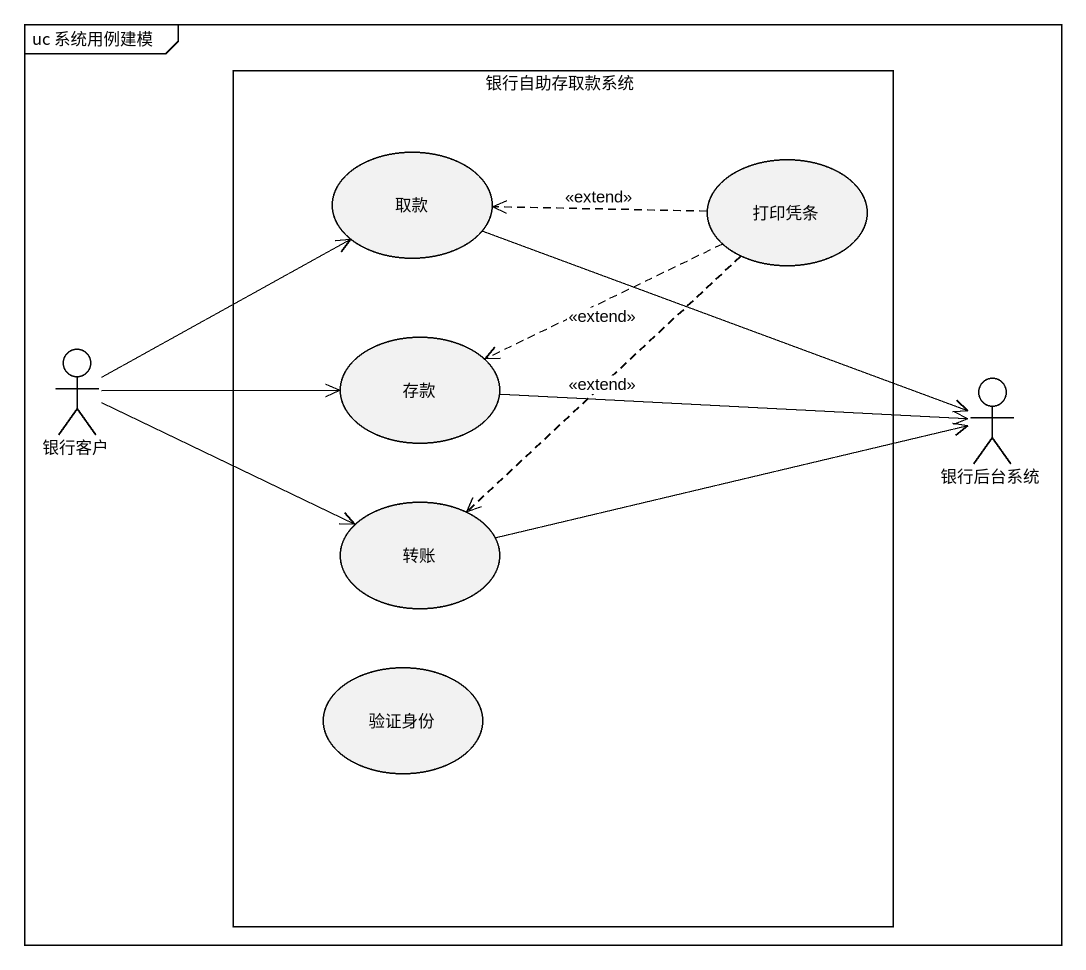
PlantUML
@startuml
mainframe uc 系统用例建模
rectangle 银行自助存取款系统 {
  usecase 取款
  usecase 打印凭条
  usecase 存款
  usecase 转账
  usecase 验证身份
}
actor 银行客户
actor 银行后台系统
取款 -right-> 银行后台系统
打印凭条 .left.> 取款 : <<extend>>
打印凭条 .left.> 存款 : <<extend>>
打印凭条 ..> 转账 : <<extend>>
银行客户 -up-> 取款
银行客户 -right-> 存款
银行客户 -right-> 转账
存款 -right-> 银行后台系统
转账 -right-> 银行后台系统
@enduml
